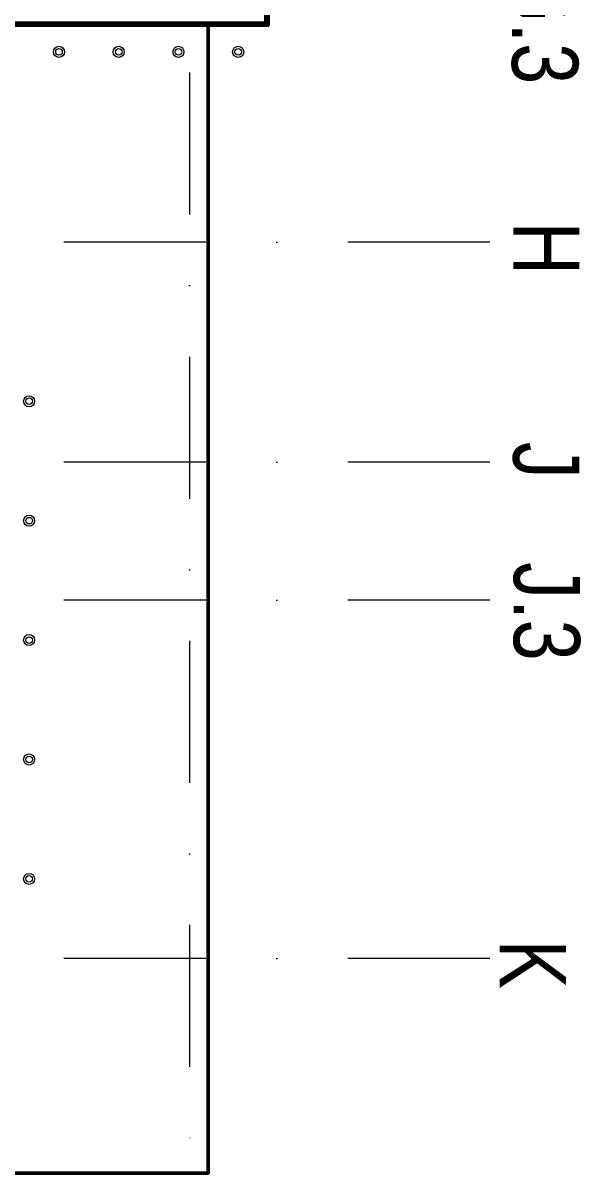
# Model space of a CAD drawing. Header units: inches. Extents: x -399 to 3145, y -842 to 1753.
# Drawn here: x 2641 to 3145, y -842 to 198 of the extents above; entities that cross this region are included whole.
import ezdxf

# ---------------------------------------------------------------- set-up
doc = ezdxf.new("R2010")
doc.units = ezdxf.units.IN
doc.header["$MEASUREMENT"] = 0
doc.linetypes.add('IMPORT-DGN Style 4 _2_', pattern=[256.963558, 128.401528, -64.200764, 0.160502, -64.200764])
for name, color, linetype, lineweight in [('Level 10', 7, 'Continuous', 9), ('Level 11', 252, 'Continuous', 30), ('Level 28', 7, 'Continuous', 9), ('Level 56', 7, 'Continuous', 9)]:
    doc.layers.add(name, color=color, linetype=linetype, lineweight=lineweight)
doc.styles.add('Arial_2', font='arial.ttf', dxfattribs={"width": 0.8, "height": 11490.38961})

msp = doc.modelspace()

# ---------------------------------------------------------------- linework, layer by layer
at = {"layer": 'Level 10', "color": 40, "linetype": 'IMPORT-DGN Style 4 _2_'}
for p, q in [((2791.1, 1695), (2791.1, -842)), ((3062.7, 0), (-398.9, 0)), ((3062.7, -199), (-398.9, -199)), ((3062.7, -324), (815.3, -324)), ((3062.7, -648), (815.3, -648))]:
    msp.add_line(p, q, dxfattribs=at)
at = {"layer": 'Level 28', "color": 3, "lineweight": 50, "flags": 128}
for points in [[(2805.1, 234), (2860.1, 234), (2860.1, 198), (2375.3, 198), (2375.3, 196), (2862.1, 196), (2862.1, 236), (2805.1, 236)], [(952.1, -756), (992.1, -756), (992.1, -286.5), (952.1, -286.5), (952.1, -756), (952.1, -842), (2808.1, -842), (2808.1, 196)]]:
    msp.add_lwpolyline(points, dxfattribs=at)
at = {"layer": 'Level 56', "color": 4, "lineweight": 13}
for centre, radius in [((2673.1, 172), 5), ((2727.1, 172), 5), ((2781.1, 172), 5), ((2835.1, 172), 5), ((2673.1, 172), 3), ((2727.1, 172), 3), ((2781.1, 172), 3), ((2835.1, 172), 3), ((2646.1, -144), 5), ((2646.1, -144), 3), ((2646.1, -252), 5), ((2646.1, -252), 3), ((2646.1, -360), 5), ((2646.1, -360), 3), ((2646.1, -468), 5), ((2646.1, -468), 3), ((2646.1, -576), 5), ((2646.1, -576), 3)]:
    msp.add_circle(centre, radius, dxfattribs=at)

# ---------------------------------------------------------------- texts
at = {"layer": 'Level 11', "color": 2, "lineweight": 9, "attachment_point": 1, "rotation": 270, "line_spacing_factor": 0.939198, "style": 'Arial_2'}
for s, insert, char_height, width in [('G.3', (3142.5, 250.5), 59.85, 129.6), ('H', (3143.5, 18.4), 59.8, 57.6), ('J', (3143.5, -180.6), 59.8, 40.32), ('J.3', (3144.1, -289.5), 59.85, 107.28), ('K', (3131.3, -630.8), 59.8, 53.28)]:
    msp.add_mtext(s, dxfattribs=dict(at, insert=insert, char_height=char_height, width=width))

doc.saveas('drawing.dxf')
